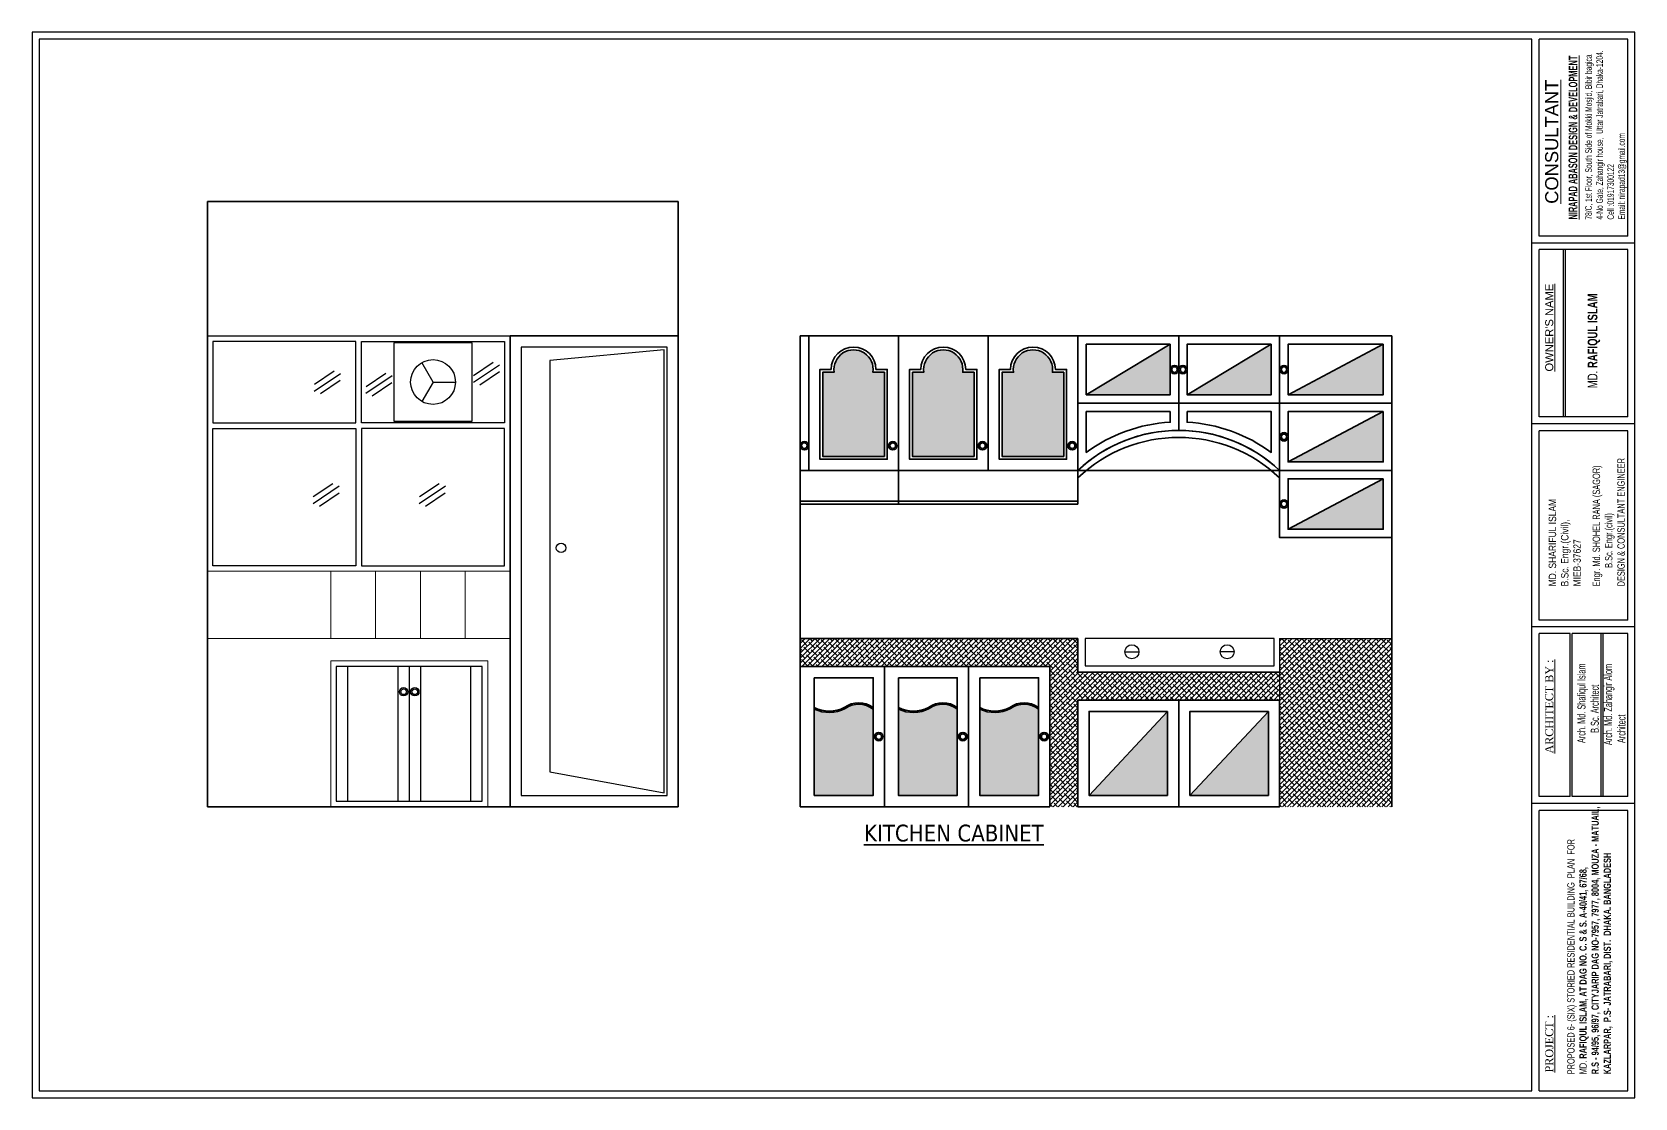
# Model space of a CAD drawing. Header units: inches. Extents: x -159432 to -126829, y -44881 to -40109.
# Drawn here: x -147538.9 to -147110.1, y -42613.6 to -42328.3 of the extents above; entities that cross this region are included whole.
import ezdxf
from ezdxf.enums import TextEntityAlignment as Align

# ---------------------------------------------------------------- set-up
doc = ezdxf.new("R2010")
doc.units = ezdxf.units.IN
doc.header["$LTSCALE"] = 10
doc.header["$MEASUREMENT"] = 0
for name, color, linetype, lineweight in [('dim1', 8, 'Continuous', 30), ('FIX', 136, 'Continuous', 30), ('Fixture', 104, 'Continuous', 25), ('FURN', 3, 'Continuous', 25), ('line', 134, 'Continuous', 30), ('LOGO', 5, 'Continuous', 30), ('TEXT', 6, 'Continuous', 25), ('TEXT 02', 7, 'Continuous', 9), ('wall', 7, 'Continuous', 25), ('WC-IN', 97, 'Continuous', 30), ('WC-OUT', 190, 'Continuous', 30), ('WINDROW', 143, 'Continuous', 15)]:
    doc.layers.add(name, color=color, linetype=linetype, lineweight=lineweight)
doc.styles.add('222', font='arial.ttf')
doc.styles.add('AR8', font='swisscl.ttf', dxfattribs={"height": 10})
doc.styles.add('AREAL', font='arial.ttf')
doc.styles.add('RS', font='tahoma.ttf', dxfattribs={"width": 0.75})
doc.styles.add('style1', font='micross.ttf', dxfattribs={"height": 18})
pattern_1 = [(45, (-143003.9384, -35290.7605), (-0.66291261, 0.66291261), []), (135, (-143003.9384, -35290.7605), (-1.98873782, 0.66291261), [2.34375, -1.40625])]
pattern_2 = [(45, (-155011.6248, -39728.3738), (-0.66291261, 0.66291261), []), (135, (-155011.6248, -39728.3738), (-1.98873782, 0.66291261), [2.34375, -1.40625])]

msp = doc.modelspace()

# ---------------------------------------------------------------- hatches: boundary and pattern name
at = {"layer": 'FIX', "lineweight": 30}
h = msp.add_hatch(dxfattribs=at)
h.set_pattern_fill('ANSI38', color=256, scale=7.5, style=0)
h.set_pattern_definition(pattern_1)
h.paths.add_polyline_path([(-147232.13776, -42507.14224), (-147205.13776, -42507.14224), (-147205.13776, -42499.64224), (-147259.13776, -42499.64224), (-147259.13776, -42490.64224), (-147333.38776, -42490.64224), (-147333.38776, -42498.14224), (-147266.63776, -42498.14224), (-147266.63776, -42535.64224), (-147259.13776, -42535.64224), (-147259.13776, -42507.14224)])
h = msp.add_hatch(dxfattribs=at)
h.set_pattern_fill('ANSI38', color=256, scale=7.5, style=0)
h.set_pattern_definition(pattern_1)
h.paths.add_polyline_path([(-147232.13776, -42507.14224), (-147205.13776, -42507.14224), (-147205.13776, -42499.64224), (-147259.13776, -42499.64224), (-147259.13776, -42490.64224), (-147333.38776, -42490.64224), (-147333.38776, -42498.14224), (-147266.63776, -42498.14224), (-147266.63776, -42535.64224), (-147259.13776, -42535.64224), (-147259.13776, -42507.14224)])
h = msp.add_hatch(dxfattribs=at)
h.set_pattern_fill('ANSI38', color=256, scale=7.5, style=0)
h.set_pattern_definition(pattern_2)
h.paths.add_polyline_path([(-147205.13776, -42535.64224), (-147175.13776, -42535.64224), (-147175.13776, -42490.64224), (-147205.13776, -42490.64224)])
h = msp.add_hatch(dxfattribs=at)
h.set_pattern_fill('ANSI38', color=256, scale=7.5, style=0)
h.set_pattern_definition(pattern_2)
h.paths.add_polyline_path([(-147205.13776, -42535.64224), (-147175.13776, -42535.64224), (-147175.13776, -42490.64224), (-147205.13776, -42490.64224)])
at = {"layer": 'LOGO', "lineweight": 30}
h = msp.add_hatch(dxfattribs=at)
h.set_pattern_fill('ANSI38', color=256, scale=7.5, style=0)
h.set_pattern_definition(pattern_1)
h.paths.add_polyline_path([(-147313.88776, -42509.56065, 0.33922556), (-147321.4058, -42509.40889, -0.237481523), (-147329.63776, -42509.50853), (-147329.63776, -42532.64224), (-147313.88776, -42532.64224)])
h.paths.add_polyline_path([(-147307.13776, -42532.64224), (-147291.38776, -42532.64224), (-147291.38776, -42509.56065, 0.33922556), (-147298.9058, -42509.40889, -0.237481523), (-147307.13776, -42509.50853)])
h.paths.add_polyline_path([(-147285.38776, -42532.64224), (-147269.63776, -42532.64224), (-147269.63776, -42509.56065, 0.33922556), (-147277.1558, -42509.40889, -0.237481523), (-147285.38776, -42509.50853)])
h.paths.add_polyline_path([(-147235.13776, -42532.64224), (-147235.13776, -42510.14224), (-147256.13776, -42532.64224)])
h.paths.add_polyline_path([(-147208.13776, -42510.14224), (-147229.13776, -42532.64224), (-147208.13776, -42532.64224)])
h.paths.add_polyline_path([(-147177.38776, -42461.39224), (-147177.38776, -42447.89224), (-147202.88776, -42461.39224)])
h.paths.add_polyline_path([(-147177.38776, -42443.39224), (-147177.38776, -42429.89224), (-147202.88776, -42443.39224)])
h.paths.add_polyline_path([(-147177.38776, -42425.39224), (-147177.38776, -42411.89224), (-147202.88776, -42425.39224)])
h.paths.add_polyline_path([(-147207.38776, -42425.39224), (-147207.38776, -42411.89224), (-147229.88776, -42425.39224)])
h.paths.add_polyline_path([(-147234.38776, -42425.39224), (-147234.38776, -42418.76895, -0.050121614), (-147234.38776, -42418.54397), (-147234.38776, -42411.89224), (-147256.88776, -42425.39224)])
h.paths.add_polyline_path([(-147279.38776, -42441.89224), (-147262.88776, -42441.89224), (-147262.88776, -42419.39224), (-147265.9416, -42419.39224, 1.154700538), (-147276.33391, -42419.39224), (-147279.38776, -42419.39224)])
h.paths.add_polyline_path([(-147286.88776, -42419.39224), (-147289.9416, -42419.39224, 1.154700538), (-147300.33391, -42419.39224), (-147303.38776, -42419.39224), (-147303.38776, -42441.89224), (-147286.88776, -42441.89224)])
h.paths.add_polyline_path([(-147310.88776, -42441.89224), (-147310.88776, -42419.39224), (-147313.9416, -42419.39224, 1.154700538), (-147324.33391, -42419.39224), (-147327.38776, -42419.39224), (-147327.38776, -42441.89224)])
h = msp.add_hatch(dxfattribs=at)
h.set_pattern_fill('ANSI38', color=256, scale=7.5, style=0)
h.set_pattern_definition(pattern_1)
h.paths.add_polyline_path([(-147313.88776, -42509.56065, 0.33922556), (-147321.4058, -42509.40889, -0.237481523), (-147329.63776, -42509.50853), (-147329.63776, -42532.64224), (-147313.88776, -42532.64224)])
h.paths.add_polyline_path([(-147307.13776, -42532.64224), (-147291.38776, -42532.64224), (-147291.38776, -42509.56065, 0.33922556), (-147298.9058, -42509.40889, -0.237481523), (-147307.13776, -42509.50853)])
h.paths.add_polyline_path([(-147285.38776, -42532.64224), (-147269.63776, -42532.64224), (-147269.63776, -42509.56065, 0.33922556), (-147277.1558, -42509.40889, -0.237481523), (-147285.38776, -42509.50853)])
h.paths.add_polyline_path([(-147235.13776, -42532.64224), (-147235.13776, -42510.14224), (-147256.13776, -42532.64224)])
h.paths.add_polyline_path([(-147208.13776, -42510.14224), (-147229.13776, -42532.64224), (-147208.13776, -42532.64224)])
h.paths.add_polyline_path([(-147177.38776, -42461.39224), (-147177.38776, -42447.89224), (-147202.88776, -42461.39224)])
h.paths.add_polyline_path([(-147177.38776, -42443.39224), (-147177.38776, -42429.89224), (-147202.88776, -42443.39224)])
h.paths.add_polyline_path([(-147177.38776, -42425.39224), (-147177.38776, -42411.89224), (-147202.88776, -42425.39224)])
h.paths.add_polyline_path([(-147207.38776, -42425.39224), (-147207.38776, -42411.89224), (-147229.88776, -42425.39224)])
h.paths.add_polyline_path([(-147234.38776, -42425.39224), (-147234.38776, -42418.76895, -0.050121614), (-147234.38776, -42418.54397), (-147234.38776, -42411.89224), (-147256.88776, -42425.39224)])
h.paths.add_polyline_path([(-147279.38776, -42441.89224), (-147262.88776, -42441.89224), (-147262.88776, -42419.39224), (-147265.9416, -42419.39224, 1.154700538), (-147276.33391, -42419.39224), (-147279.38776, -42419.39224)])
h.paths.add_polyline_path([(-147286.88776, -42419.39224), (-147289.9416, -42419.39224, 1.154700538), (-147300.33391, -42419.39224), (-147303.38776, -42419.39224), (-147303.38776, -42441.89224), (-147286.88776, -42441.89224)])
h.paths.add_polyline_path([(-147310.88776, -42441.89224), (-147310.88776, -42419.39224), (-147313.9416, -42419.39224, 1.154700538), (-147324.33391, -42419.39224), (-147327.38776, -42419.39224), (-147327.38776, -42441.89224)])

# ---------------------------------------------------------------- linework, layer by layer
at = {"layer": 'dim1', "lineweight": 30}
for p, q in [((-147463.44345, -42424.42396), (-147456.41976, -42419.70155)), ((-147463.44345, -42424.42396), (-147456.41976, -42419.70155)), ((-147463.38006, -42422.57382), (-147458.11229, -42419.03201)), ((-147463.38006, -42422.57382), (-147458.11229, -42419.03201)), ((-147449.57027, -42423.15759), (-147444.30251, -42419.61578)), ((-147449.57027, -42423.15759), (-147444.30251, -42419.61578)), ((-147420.86234, -42422.07789), (-147413.83865, -42417.35547)), ((-147420.86234, -42422.07789), (-147413.83865, -42417.35547)), ((-147420.79895, -42420.22774), (-147415.53118, -42416.68593)), ((-147420.79895, -42420.22774), (-147415.53118, -42416.68593)), ((-147419.14743, -42422.73238), (-147413.87967, -42419.19057)), ((-147419.14743, -42422.73238), (-147413.87967, -42419.19057)), ((-147461.72854, -42425.07846), (-147456.46078, -42421.53665)), ((-147461.72854, -42425.07846), (-147456.46078, -42421.53665)), ((-147449.63366, -42425.00774), (-147442.60998, -42420.28533)), ((-147449.63366, -42425.00774), (-147442.60998, -42420.28533)), ((-147447.91876, -42425.66223), (-147442.65099, -42422.12042)), ((-147447.91876, -42425.66223), (-147442.65099, -42422.12042)), ((-147463.76536, -42454.52412), (-147456.74167, -42449.80171)), ((-147463.76536, -42454.52412), (-147456.74167, -42449.80171)), ((-147463.70196, -42452.67398), (-147458.4342, -42449.13217)), ((-147463.70196, -42452.67398), (-147458.4342, -42449.13217)), ((-147435.34604, -42454.52412), (-147428.32235, -42449.80171)), ((-147435.34604, -42454.52412), (-147428.32235, -42449.80171)), ((-147435.28265, -42452.67398), (-147430.01488, -42449.13217)), ((-147435.28265, -42452.67398), (-147430.01488, -42449.13217)), ((-147462.05045, -42455.17862), (-147456.78269, -42451.63681)), ((-147462.05045, -42455.17862), (-147456.78269, -42451.63681)), ((-147433.63113, -42455.17862), (-147428.36337, -42451.63681)), ((-147433.63113, -42455.17862), (-147428.36337, -42451.63681))]:
    msp.add_line(p, q, dxfattribs=at)
at = {"layer": 'Fixture', "linetype": 'ByBlock', "lineweight": 35}
for p, q in [((-147492.03327, -42373.64224), (-147366.03327, -42373.64224)), ((-147492.03327, -42373.64224), (-147366.03327, -42373.64224)), ((-147492.03327, -42373.64224), (-147492.03327, -42535.64224)), ((-147366.03327, -42535.64224), (-147366.03327, -42373.64224)), ((-147366.03327, -42535.64224), (-147366.03327, -42373.64224)), ((-147492.03327, -42535.64224), (-147366.03327, -42535.64224))]:
    msp.add_line(p, q, dxfattribs=at)
at = {"layer": 'FURN', "lineweight": 35}
for p, q in [((-147333.38776, -42409.64224), (-147175.13776, -42409.64224)), ((-147333.38776, -42409.64224), (-147333.38776, -42535.64224)), ((-147333.38776, -42409.64224), (-147175.13776, -42409.64224)), ((-147333.38776, -42409.64224), (-147333.38776, -42535.64224)), ((-147331.13776, -42445.64224), (-147331.13776, -42409.64224)), ((-147331.13776, -42445.64224), (-147331.13776, -42409.64224)), ((-147307.13776, -42445.64224), (-147307.13776, -42409.64224)), ((-147307.13776, -42445.64224), (-147307.13776, -42409.64224)), ((-147283.13776, -42445.64224), (-147283.13776, -42409.64224)), ((-147283.13776, -42445.64224), (-147283.13776, -42409.64224)), ((-147259.13776, -42445.64224), (-147259.13776, -42409.64224)), ((-147259.13776, -42445.64224), (-147259.13776, -42409.64224)), ((-147232.13776, -42427.64224), (-147232.13776, -42409.64224)), ((-147232.13776, -42427.64224), (-147232.13776, -42409.64224)), ((-147205.13776, -42409.64224), (-147205.13776, -42463.64224)), ((-147205.13776, -42409.64224), (-147205.13776, -42463.64224)), ((-147175.13776, -42409.64224), (-147175.13776, -42535.64224)), ((-147256.88776, -42425.39224), (-147234.38776, -42411.89224)), ((-147256.88776, -42425.39224), (-147234.38776, -42411.89224)), ((-147229.88776, -42425.39224), (-147207.38776, -42411.89224)), ((-147229.88776, -42425.39224), (-147207.38776, -42411.89224)), ((-147202.88776, -42425.39224), (-147177.38776, -42411.89224)), ((-147202.88776, -42425.39224), (-147177.38776, -42411.89224)), ((-147259.13776, -42427.64224), (-147175.13776, -42427.64224)), ((-147259.13776, -42427.64224), (-147175.13776, -42427.64224)), ((-147202.88776, -42443.39224), (-147177.38776, -42429.89224)), ((-147202.88776, -42443.39224), (-147177.38776, -42429.89224)), ((-147333.38776, -42445.64224), (-147175.13776, -42445.64224)), ((-147333.38776, -42445.64224), (-147175.13776, -42445.64224)), ((-147307.13776, -42445.64224), (-147307.13776, -42454.64224)), ((-147307.13776, -42445.64224), (-147307.13776, -42454.64224)), ((-147259.13776, -42445.64224), (-147259.13776, -42454.64224)), ((-147259.13776, -42445.64224), (-147259.13776, -42454.64224)), ((-147202.88776, -42461.39224), (-147177.38776, -42447.89224)), ((-147202.88776, -42461.39224), (-147177.38776, -42447.89224)), ((-147259.13776, -42453.89224), (-147333.38776, -42453.89224)), ((-147259.13776, -42453.89224), (-147333.38776, -42453.89224)), ((-147259.13776, -42454.64224), (-147333.38776, -42454.64224)), ((-147259.13776, -42454.64224), (-147333.38776, -42454.64224)), ((-147333.38776, -42490.64224), (-147259.13776, -42490.64224)), ((-147333.38776, -42490.64224), (-147259.13776, -42490.64224)), ((-147259.13776, -42490.64224), (-147259.13776, -42499.64224)), ((-147259.13776, -42490.64224), (-147259.13776, -42499.64224)), ((-147333.38776, -42498.14224), (-147266.63776, -42498.14224)), ((-147333.38776, -42498.14224), (-147266.63776, -42498.14224)), ((-147310.88776, -42498.14224), (-147310.88776, -42535.64224)), ((-147310.88776, -42498.14224), (-147310.88776, -42535.64224)), ((-147288.38776, -42498.14224), (-147288.38776, -42535.64224)), ((-147288.38776, -42498.14224), (-147288.38776, -42535.64224)), ((-147259.13776, -42499.64224), (-147205.13776, -42499.64224)), ((-147259.13776, -42499.64224), (-147205.13776, -42499.64224)), ((-147235.13776, -42510.14224), (-147256.13776, -42532.64224)), ((-147235.13776, -42510.14224), (-147256.13776, -42532.64224)), ((-147232.13776, -42507.14224), (-147232.13776, -42535.64224)), ((-147232.13776, -42507.14224), (-147232.13776, -42535.64224)), ((-147208.13776, -42510.14224), (-147229.13776, -42532.64224)), ((-147208.13776, -42510.14224), (-147229.13776, -42532.64224)), ((-147310.88776, -42535.64224), (-147333.38776, -42535.64224))]:
    msp.add_line(p, q, dxfattribs=at)
at = {"layer": 'FURN', "lineweight": 30}
for p, q in [((-147232.13776, -42427.64224), (-147232.13776, -42434.9385)), ((-147232.13776, -42427.64224), (-147232.13776, -42434.9385)), ((-147205.13776, -42463.64224), (-147175.13776, -42463.64224)), ((-147205.13776, -42463.64224), (-147175.13776, -42463.64224)), ((-147205.13776, -42490.64224), (-147175.13776, -42490.64224)), ((-147205.13776, -42490.64224), (-147205.13776, -42535.64224)), ((-147205.13776, -42490.64224), (-147175.13776, -42490.64224)), ((-147205.13776, -42490.64224), (-147205.13776, -42535.64224)), ((-147246.5405, -42494.18155), (-147242.7905, -42494.18155)), ((-147246.5405, -42494.18155), (-147242.7905, -42494.18155)), ((-147217.3047, -42494.18155), (-147221.0547, -42494.18155)), ((-147217.3047, -42494.18155), (-147221.0547, -42494.18155)), ((-147454.53327, -42498.14224), (-147454.53327, -42534.14224)), ((-147454.53327, -42498.14224), (-147454.53327, -42534.14224)), ((-147441.03327, -42498.14224), (-147441.03327, -42534.14224)), ((-147441.03327, -42498.14224), (-147441.03327, -42534.14224)), ((-147438.03327, -42498.14224), (-147438.03327, -42534.14224)), ((-147438.03327, -42498.14224), (-147438.03327, -42534.14224)), ((-147435.03327, -42498.14224), (-147435.03327, -42534.14224)), ((-147435.03327, -42498.14224), (-147435.03327, -42534.14224)), ((-147421.53327, -42534.14224), (-147421.53327, -42498.14224)), ((-147421.53327, -42534.14224), (-147421.53327, -42498.14224)), ((-147266.63776, -42498.14224), (-147266.63776, -42535.64224)), ((-147266.63776, -42498.14224), (-147266.63776, -42535.64224)), ((-147266.63776, -42498.14224), (-147266.63776, -42535.64224)), ((-147266.63776, -42498.14224), (-147266.63776, -42535.64224)), ((-147259.13776, -42507.14224), (-147205.13776, -42507.14224)), ((-147259.13776, -42507.14224), (-147259.13776, -42535.64224)), ((-147259.13776, -42507.14224), (-147205.13776, -42507.14224)), ((-147259.13776, -42507.14224), (-147259.13776, -42535.64224))]:
    msp.add_line(p, q, dxfattribs=at)
for points in [[(-147366.03327, -42409.64224), (-147411.03327, -42409.64224), (-147411.03327, -42535.64224), (-147366.03327, -42535.64224)], [(-147366.03327, -42409.64224), (-147411.03327, -42409.64224), (-147411.03327, -42535.64224), (-147366.03327, -42535.64224)], [(-147369.03327, -42412.64224), (-147408.03327, -42412.64224), (-147408.03327, -42532.64224), (-147369.03327, -42532.64224)], [(-147369.03327, -42412.64224), (-147408.03327, -42412.64224), (-147408.03327, -42532.64224), (-147369.03327, -42532.64224)], [(-147369.78327, -42413.39224), (-147400.4337, -42416.26292), (-147400.4337, -42526.3473), (-147369.78327, -42531.89224)], [(-147369.78327, -42413.39224), (-147400.4337, -42416.26292), (-147400.4337, -42526.3473), (-147369.78327, -42531.89224)], [(-147257.20745, -42497.94235), (-147206.63776, -42497.94235), (-147206.63776, -42490.64224), (-147257.20745, -42490.64224)], [(-147257.20745, -42497.94235), (-147206.63776, -42497.94235), (-147206.63776, -42490.64224), (-147257.20745, -42490.64224)], [(-147418.53327, -42498.14224), (-147457.53327, -42498.14224), (-147457.53327, -42534.14224), (-147418.53327, -42534.14224)], [(-147418.53327, -42498.14224), (-147457.53327, -42498.14224), (-147457.53327, -42534.14224), (-147418.53327, -42534.14224)]]:
    msp.add_lwpolyline(points, close=True, dxfattribs=at)
at = {"layer": 'FURN', "lineweight": 35}
for points in [[(-147232.13776, -42409.64224), (-147259.13776, -42409.64224), (-147259.13776, -42427.64224), (-147232.13776, -42427.64224)], [(-147232.13776, -42409.64224), (-147259.13776, -42409.64224), (-147259.13776, -42427.64224), (-147232.13776, -42427.64224)], [(-147205.13776, -42409.64224), (-147232.13776, -42409.64224), (-147232.13776, -42427.64224), (-147205.13776, -42427.64224)], [(-147205.13776, -42409.64224), (-147232.13776, -42409.64224), (-147232.13776, -42427.64224), (-147205.13776, -42427.64224)], [(-147175.13776, -42409.64224), (-147205.13776, -42409.64224), (-147205.13776, -42427.64224), (-147175.13776, -42427.64224)], [(-147175.13776, -42409.64224), (-147205.13776, -42409.64224), (-147205.13776, -42427.64224), (-147175.13776, -42427.64224)], [(-147234.38776, -42411.89224), (-147256.88776, -42411.89224), (-147256.88776, -42425.39224), (-147234.38776, -42425.39224)], [(-147234.38776, -42411.89224), (-147256.88776, -42411.89224), (-147256.88776, -42425.39224), (-147234.38776, -42425.39224)], [(-147207.38776, -42411.89224), (-147229.88776, -42411.89224), (-147229.88776, -42425.39224), (-147207.38776, -42425.39224)], [(-147207.38776, -42411.89224), (-147229.88776, -42411.89224), (-147229.88776, -42425.39224), (-147207.38776, -42425.39224)], [(-147177.38776, -42411.89224), (-147202.88776, -42411.89224), (-147202.88776, -42425.39224), (-147177.38776, -42425.39224)], [(-147177.38776, -42411.89224), (-147202.88776, -42411.89224), (-147202.88776, -42425.39224), (-147177.38776, -42425.39224)], [(-147175.13776, -42427.64224), (-147205.13776, -42427.64224), (-147205.13776, -42445.64224), (-147175.13776, -42445.64224)], [(-147175.13776, -42427.64224), (-147205.13776, -42427.64224), (-147205.13776, -42445.64224), (-147175.13776, -42445.64224)], [(-147177.38776, -42429.89224), (-147202.88776, -42429.89224), (-147202.88776, -42443.39224), (-147177.38776, -42443.39224)], [(-147177.38776, -42429.89224), (-147202.88776, -42429.89224), (-147202.88776, -42443.39224), (-147177.38776, -42443.39224)], [(-147175.13776, -42445.64224), (-147205.13776, -42445.64224), (-147205.13776, -42463.64224), (-147175.13776, -42463.64224)], [(-147175.13776, -42445.64224), (-147205.13776, -42445.64224), (-147205.13776, -42463.64224), (-147175.13776, -42463.64224)], [(-147177.38776, -42447.89224), (-147202.88776, -42447.89224), (-147202.88776, -42461.39224), (-147177.38776, -42461.39224)], [(-147177.38776, -42447.89224), (-147202.88776, -42447.89224), (-147202.88776, -42461.39224), (-147177.38776, -42461.39224)], [(-147329.63776, -42501.14224), (-147313.88776, -42501.14224), (-147313.88776, -42532.64224), (-147329.63776, -42532.64224)], [(-147329.63776, -42501.14224), (-147313.88776, -42501.14224), (-147313.88776, -42532.64224), (-147329.63776, -42532.64224)], [(-147310.88776, -42498.14224), (-147288.38776, -42498.14224), (-147288.38776, -42535.64224), (-147310.88776, -42535.64224)], [(-147310.88776, -42498.14224), (-147288.38776, -42498.14224), (-147288.38776, -42535.64224), (-147310.88776, -42535.64224)], [(-147307.13776, -42501.14224), (-147291.38776, -42501.14224), (-147291.38776, -42532.64224), (-147307.13776, -42532.64224)], [(-147307.13776, -42501.14224), (-147291.38776, -42501.14224), (-147291.38776, -42532.64224), (-147307.13776, -42532.64224)], [(-147266.63776, -42498.14224), (-147288.38776, -42498.14224), (-147288.38776, -42535.64224), (-147266.63776, -42535.64224)], [(-147266.63776, -42498.14224), (-147288.38776, -42498.14224), (-147288.38776, -42535.64224), (-147266.63776, -42535.64224)], [(-147285.38776, -42501.14224), (-147269.63776, -42501.14224), (-147269.63776, -42532.64224), (-147285.38776, -42532.64224)], [(-147285.38776, -42501.14224), (-147269.63776, -42501.14224), (-147269.63776, -42532.64224), (-147285.38776, -42532.64224)], [(-147232.13776, -42507.14224), (-147259.13776, -42507.14224), (-147259.13776, -42535.64224), (-147232.13776, -42535.64224)], [(-147232.13776, -42507.14224), (-147259.13776, -42507.14224), (-147259.13776, -42535.64224), (-147232.13776, -42535.64224)], [(-147235.13776, -42510.14224), (-147256.13776, -42510.14224), (-147256.13776, -42532.64224), (-147235.13776, -42532.64224)], [(-147235.13776, -42510.14224), (-147256.13776, -42510.14224), (-147256.13776, -42532.64224), (-147235.13776, -42532.64224)], [(-147205.13776, -42507.14224), (-147232.13776, -42507.14224), (-147232.13776, -42535.64224), (-147205.13776, -42535.64224)], [(-147205.13776, -42507.14224), (-147232.13776, -42507.14224), (-147232.13776, -42535.64224), (-147205.13776, -42535.64224)], [(-147208.13776, -42510.14224), (-147229.13776, -42510.14224), (-147229.13776, -42532.64224), (-147208.13776, -42532.64224)], [(-147208.13776, -42510.14224), (-147229.13776, -42510.14224), (-147229.13776, -42532.64224), (-147208.13776, -42532.64224)]]:
    msp.add_lwpolyline(points, close=True, dxfattribs=at)
for points in [[(-147310.13776, -42418.64224), (-147310.13776, -42418.64224), (-147310.13776, -42442.64224), (-147328.13776, -42442.64224), (-147328.13776, -42418.64224), (-147325.13776, -42418.64224, -1), (-147313.13776, -42418.64224)], [(-147310.13776, -42418.64224), (-147310.13776, -42418.64224), (-147310.13776, -42442.64224), (-147328.13776, -42442.64224), (-147328.13776, -42418.64224), (-147325.13776, -42418.64224, -1), (-147313.13776, -42418.64224)], [(-147310.88776, -42419.39224), (-147310.88776, -42441.89224), (-147327.38776, -42441.89224), (-147327.38776, -42419.39224), (-147324.33391, -42419.39224, -1.154700538), (-147313.9416, -42419.39224)], [(-147310.88776, -42419.39224), (-147310.88776, -42441.89224), (-147327.38776, -42441.89224), (-147327.38776, -42419.39224), (-147324.33391, -42419.39224, -1.154700538), (-147313.9416, -42419.39224)], [(-147304.13776, -42418.64224), (-147304.13776, -42418.64224), (-147304.13776, -42442.64224), (-147286.13776, -42442.64224), (-147286.13776, -42418.64224), (-147289.13776, -42418.64224, 1), (-147301.13776, -42418.64224)], [(-147304.13776, -42418.64224), (-147304.13776, -42418.64224), (-147304.13776, -42442.64224), (-147286.13776, -42442.64224), (-147286.13776, -42418.64224), (-147289.13776, -42418.64224, 1), (-147301.13776, -42418.64224)], [(-147303.38776, -42419.39224), (-147303.38776, -42441.89224), (-147286.88776, -42441.89224), (-147286.88776, -42419.39224), (-147289.9416, -42419.39224, 1.154700538), (-147300.33391, -42419.39224)], [(-147303.38776, -42419.39224), (-147303.38776, -42441.89224), (-147286.88776, -42441.89224), (-147286.88776, -42419.39224), (-147289.9416, -42419.39224, 1.154700538), (-147300.33391, -42419.39224)], [(-147262.13776, -42418.64224), (-147262.13776, -42418.64224), (-147262.13776, -42442.64224), (-147280.13776, -42442.64224), (-147280.13776, -42418.64224), (-147277.13776, -42418.64224, -1), (-147265.13776, -42418.64224)], [(-147262.13776, -42418.64224), (-147262.13776, -42418.64224), (-147262.13776, -42442.64224), (-147280.13776, -42442.64224), (-147280.13776, -42418.64224), (-147277.13776, -42418.64224, -1), (-147265.13776, -42418.64224)], [(-147262.88776, -42419.39224), (-147262.88776, -42441.89224), (-147279.38776, -42441.89224), (-147279.38776, -42419.39224), (-147276.33391, -42419.39224, -1.154700538), (-147265.9416, -42419.39224)], [(-147262.88776, -42419.39224), (-147262.88776, -42441.89224), (-147279.38776, -42441.89224), (-147279.38776, -42419.39224), (-147276.33391, -42419.39224, -1.154700538), (-147265.9416, -42419.39224)], [(-147232.13776, -42427.64224), (-147259.13776, -42427.64224), (-147259.13776, -42445.64224, -0.190987229), (-147232.13776, -42434.9385)], [(-147232.13776, -42427.64224), (-147259.13776, -42427.64224), (-147259.13776, -42445.64224, -0.190987229), (-147232.13776, -42434.9385)], [(-147205.13776, -42427.64224), (-147232.13776, -42427.64224), (-147232.13776, -42434.9385, -0.190987229), (-147205.13776, -42445.64224)], [(-147205.13776, -42427.64224), (-147232.13776, -42427.64224), (-147232.13776, -42434.9385, -0.190987229), (-147205.13776, -42445.64224)], [(-147234.38776, -42429.89224), (-147256.88776, -42429.89224), (-147256.88776, -42440.83853, -0.146581774), (-147234.38776, -42432.74931)], [(-147234.38776, -42429.89224), (-147256.88776, -42429.89224), (-147256.88776, -42440.83853, -0.146581774), (-147234.38776, -42432.74931)], [(-147229.88776, -42429.89224), (-147207.38776, -42429.89224), (-147207.38776, -42440.83853, 0.146581774), (-147229.88776, -42432.74931)], [(-147229.88776, -42429.89224), (-147207.38776, -42429.89224), (-147207.38776, -42440.83853, 0.146581774), (-147229.88776, -42432.74931)]]:
    msp.add_lwpolyline(points, format="xyb", close=True, dxfattribs=at)
for points in [[(-147313.88776, -42509.08907, 0.325482501), (-147321.60375, -42509.08907, -0.24216621), (-147329.63776, -42509.08907, -0.24216621)], [(-147313.88776, -42509.08907, 0.325482501), (-147321.60375, -42509.08907, -0.24216621), (-147329.63776, -42509.08907, -0.24216621)], [(-147313.88776, -42509.56065, 0.33922556), (-147321.4058, -42509.40889, -0.237481523), (-147329.63776, -42509.50853, -0.237481523)], [(-147313.88776, -42509.56065, 0.33922556), (-147321.4058, -42509.40889, -0.237481523), (-147329.63776, -42509.50853, -0.237481523)], [(-147291.38776, -42509.08907, 0.325482501), (-147299.10375, -42509.08907, -0.24216621), (-147307.13776, -42509.08907, 0)], [(-147291.38776, -42509.08907, 0.325482501), (-147299.10375, -42509.08907, -0.24216621), (-147307.13776, -42509.08907, 0)], [(-147291.38776, -42509.56065, 0.33922556), (-147298.9058, -42509.40889, -0.237481523), (-147307.13776, -42509.50853, -0.237481523)], [(-147291.38776, -42509.56065, 0.33922556), (-147298.9058, -42509.40889, -0.237481523), (-147307.13776, -42509.50853, -0.237481523)], [(-147269.63776, -42509.08907, 0.325482501), (-147277.35375, -42509.08907, -0.24216621), (-147285.38776, -42509.08907, 0)], [(-147269.63776, -42509.08907, 0.325482501), (-147277.35375, -42509.08907, -0.24216621), (-147285.38776, -42509.08907, 0)], [(-147269.63776, -42509.56065, 0.33922556), (-147277.1558, -42509.40889, -0.237481523), (-147285.38776, -42509.50853, -0.237481523)], [(-147269.63776, -42509.56065, 0.33922556), (-147277.1558, -42509.40889, -0.237481523), (-147285.38776, -42509.50853, -0.237481523)]]:
    msp.add_lwpolyline(points, format="xyb", dxfattribs=at)
for centre, radius in [((-147233.26839, -42418.65646), 1.125), ((-147233.26839, -42418.65646), 1.125), ((-147233.26839, -42418.65646), 0.75), ((-147233.26839, -42418.65646), 0.75), ((-147231.00712, -42418.65646), 1.125), ((-147231.00712, -42418.65646), 1.125), ((-147231.00712, -42418.65646), 0.75), ((-147231.00712, -42418.65646), 0.75), ((-147203.96058, -42418.65646), 1.125), ((-147203.96058, -42418.65646), 1.125), ((-147203.96058, -42418.65646), 0.75), ((-147203.96058, -42418.65646), 0.75), ((-147203.96058, -42436.65646), 1.125), ((-147203.96058, -42436.65646), 1.125), ((-147203.96058, -42436.65646), 0.75), ((-147203.96058, -42436.65646), 0.75), ((-147332.29788, -42439.04268), 1.125), ((-147332.29788, -42439.04268), 1.125), ((-147332.29788, -42439.04268), 0.75), ((-147332.29788, -42439.04268), 0.75), ((-147308.63776, -42439.04268), 1.125), ((-147308.63776, -42439.04268), 1.125), ((-147308.63776, -42439.04268), 0.75), ((-147308.63776, -42439.04268), 0.75), ((-147284.63776, -42439.04268), 1.125), ((-147284.63776, -42439.04268), 1.125), ((-147284.63776, -42439.04268), 0.75), ((-147284.63776, -42439.04268), 0.75), ((-147260.63776, -42439.04268), 1.125), ((-147260.63776, -42439.04268), 1.125), ((-147260.63776, -42439.04268), 0.75), ((-147260.63776, -42439.04268), 0.75), ((-147203.96058, -42454.65646), 1.125), ((-147203.96058, -42454.65646), 1.125), ((-147203.96058, -42454.65646), 0.75), ((-147203.96058, -42454.65646), 0.75), ((-147312.38776, -42516.89224), 1.125), ((-147312.38776, -42516.89224), 1.125), ((-147312.38776, -42516.89224), 0.75), ((-147312.38776, -42516.89224), 0.75), ((-147289.88776, -42516.89224), 1.125), ((-147289.88776, -42516.89224), 1.125), ((-147289.88776, -42516.89224), 0.75), ((-147289.88776, -42516.89224), 0.75), ((-147268.13776, -42516.89224), 1.125), ((-147268.13776, -42516.89224), 1.125), ((-147268.13776, -42516.89224), 0.75), ((-147268.13776, -42516.89224), 0.75)]:
    msp.add_circle(centre, radius, dxfattribs=at)
at = {"layer": 'FURN', "lineweight": 30}
for centre in [(-147244.6655, -42494.18155), (-147244.6655, -42494.18155), (-147219.1797, -42494.18155), (-147219.1797, -42494.18155)]:
    msp.add_circle(centre, 1.875, dxfattribs=at)
at = {"layer": 'FURN', "lineweight": 35}
for centre, radius, start, end in [((-147232.13776, -42474.34388), 39.40538, 46.7497983, 133.2502017), ((-147232.13776, -42474.34388), 39.40538, 46.7497983, 133.2502017), ((-147232.13776, -42475.84388), 39.03038, 46.2297158, 133.7702842), ((-147232.13776, -42475.84388), 39.03038, 46.2297158, 133.7702842)]:
    msp.add_arc(centre, radius, start, end, dxfattribs=at)
at = {"layer": 'line'}
for p, q in [((-147137.65173, -42611.71349), (-147137.65173, -42330.214)), ((-147135.71229, -42382.955), (-147135.71229, -42330.214)), ((-147110.06376, -42384.79632), (-147137.65173, -42384.79632)), ((-147111.93898, -42382.955), (-147135.71229, -42382.955)), ((-147135.71229, -42431.35014), (-147135.71229, -42386.53534)), ((-147111.93898, -42386.53534), (-147135.71229, -42386.53534)), ((-147129.191, -42431.35014), (-147129.191, -42386.53534)), ((-147128.65523, -42431.35014), (-147128.65523, -42386.53534)), ((-147122.46917, -42431.35014), (-147135.71229, -42431.35014)), ((-147111.93898, -42431.35014), (-147122.46917, -42431.35014)), ((-147110.06376, -42433.19145), (-147137.65173, -42433.19145)), ((-147135.71229, -42485.70684), (-147135.71229, -42435.03277)), ((-147121.93339, -42435.03277), (-147135.71229, -42435.03277)), ((-147110.06376, -42487.47137), (-147137.65173, -42487.47137)), ((-147122.46917, -42485.70684), (-147135.71229, -42485.70684)), ((-147111.93898, -42485.70684), (-147122.46917, -42485.70684)), ((-147135.71229, -42532.9568), (-147135.71229, -42489.28718)), ((-147127.38402, -42489.28718), (-147135.71229, -42489.28718)), ((-147135.71229, -42522.93159), (-147135.71229, -42489.28718)), ((-147127.38402, -42532.9568), (-147127.38402, -42489.28718)), ((-147111.93898, -42489.28718), (-147126.84824, -42489.28718)), ((-147126.84824, -42532.9568), (-147126.84824, -42489.28718)), ((-147119.08726, -42532.83871), (-147119.08726, -42489.28718)), ((-147118.55148, -42532.83871), (-147118.55148, -42489.28718)), ((-147110.06376, -42534.83202), (-147137.65173, -42534.83202)), ((-147127.38402, -42532.9568), (-147135.71229, -42532.9568)), ((-147111.93898, -42532.9568), (-147126.84824, -42532.9568)), ((-147111.93898, -42536.70724), (-147135.71229, -42536.70724)), ((-147135.71229, -42611.71349), (-147135.71229, -42536.70724))]:
    msp.add_line(p, q, dxfattribs=at)
msp.add_lwpolyline([(-147538.9407, -42613.58871), (-147110.06376, -42613.58871), (-147110.06376, -42328.33878), (-147538.9407, -42328.33878)], close=True, dxfattribs=at)
for points in [[(-147137.65173, -42330.214), (-147537.06548, -42330.214), (-147537.06548, -42611.71349), (-147137.65173, -42611.71349)], [(-147111.93898, -42382.955), (-147111.93898, -42330.214), (-147135.71229, -42330.214)], [(-147111.93898, -42431.35014), (-147111.93898, -42386.53534)], [(-147111.93898, -42485.70684), (-147111.93898, -42435.03277), (-147121.93339, -42435.03277)], [(-147111.93898, -42532.9568), (-147111.93898, -42489.28718)], [(-147135.71229, -42611.71349), (-147111.93898, -42611.71349), (-147111.93898, -42536.70724)]]:
    msp.add_lwpolyline(points, dxfattribs=at)
at = {"layer": 'wall', "lineweight": 30}
for p, q in [((-147411.03327, -42535.64224), (-147411.03327, -42409.64224)), ((-147411.03327, -42535.64224), (-147411.03327, -42409.64224)), ((-147492.03327, -42535.64224), (-147366.03327, -42535.64224))]:
    msp.add_line(p, q, dxfattribs=at)
at = {"layer": 'WC-IN', "lineweight": 30}
msp.add_line((-147492.03327, -42409.64224), (-147366.03327, -42409.64224), dxfattribs=at)
for points in [[(-147452.28327, -42411.14224), (-147490.53327, -42411.14224), (-147490.53327, -42432.89224), (-147452.28327, -42432.89224)], [(-147452.28327, -42411.14224), (-147490.53327, -42411.14224), (-147490.53327, -42432.89224), (-147452.28327, -42432.89224)], [(-147450.78327, -42411.14224), (-147412.53327, -42411.14224), (-147412.53327, -42432.89224), (-147450.78327, -42432.89224)], [(-147450.78327, -42411.14224), (-147412.53327, -42411.14224), (-147412.53327, -42432.89224), (-147450.78327, -42432.89224)], [(-147490.53327, -42434.39224), (-147452.28327, -42434.39224), (-147452.28327, -42471.14224), (-147490.53327, -42471.14224)], [(-147490.53327, -42434.39224), (-147452.28327, -42434.39224), (-147452.28327, -42471.14224), (-147490.53327, -42471.14224)], [(-147412.53327, -42434.39224), (-147450.78327, -42434.39224), (-147450.78327, -42471.14224), (-147412.53327, -42471.14224)], [(-147412.53327, -42434.39224), (-147450.78327, -42434.39224), (-147450.78327, -42471.14224), (-147412.53327, -42471.14224)]]:
    msp.add_lwpolyline(points, close=True, dxfattribs=at)
at = {"layer": 'WC-OUT', "lineweight": 30}
for q in [(-147434.65827, -42416.79806), (-147434.65827, -42416.79806), (-147434.65827, -42427.19037), (-147434.65827, -42427.19037), (-147425.65827, -42421.99422), (-147425.65827, -42421.99422)]:
    msp.add_line((-147431.65827, -42421.99422), q, dxfattribs=at)
msp.add_lwpolyline([(-147442.15827, -42432.49422), (-147421.15827, -42432.49422), (-147421.15827, -42411.49422), (-147442.15827, -42411.49422)], close=True, dxfattribs=at)
msp.add_lwpolyline([(-147442.15827, -42432.49422), (-147421.15827, -42432.49422), (-147421.15827, -42411.49422), (-147442.15827, -42411.49422)], close=True, dxfattribs=at)
for centre, radius in [((-147431.65827, -42421.99422), 6), ((-147431.65827, -42421.99422), 6), ((-147397.40285, -42466.38473), 1.27568), ((-147397.40285, -42466.38473), 1.27568), ((-147439.53327, -42504.89224), 1.125), ((-147439.53327, -42504.89224), 1.125), ((-147439.53327, -42504.89224), 0.75), ((-147439.53327, -42504.89224), 0.75), ((-147436.53327, -42504.89224), 1.125), ((-147436.53327, -42504.89224), 1.125), ((-147436.53327, -42504.89224), 0.75), ((-147436.53327, -42504.89224), 0.75)]:
    msp.add_circle(centre, radius, dxfattribs=at)
at = {"layer": 'WINDROW'}
for p, q in [((-147492.03327, -42472.64224), (-147411.03327, -42472.64224)), ((-147459.03327, -42472.64224), (-147459.03327, -42490.64224)), ((-147459.03327, -42472.64224), (-147459.03327, -42490.64224)), ((-147447.03327, -42472.64224), (-147447.03327, -42490.64224)), ((-147447.03327, -42472.64224), (-147447.03327, -42490.64224)), ((-147435.03327, -42472.64224), (-147435.03327, -42490.64224)), ((-147435.03327, -42472.64224), (-147435.03327, -42490.64224)), ((-147423.03327, -42472.64224), (-147423.03327, -42490.64224)), ((-147423.03327, -42472.64224), (-147423.03327, -42490.64224)), ((-147492.03327, -42490.64224), (-147411.03327, -42490.64224)), ((-147459.03327, -42496.64224), (-147417.03327, -42496.64224)), ((-147459.03327, -42535.64224), (-147459.03327, -42496.64224)), ((-147417.03327, -42535.64224), (-147417.03327, -42496.64224))]:
    msp.add_line(p, q, dxfattribs=at)

# ---------------------------------------------------------------- texts
at = {"layer": 'FURN', "lineweight": 35, "style": 'RS'}
msp.add_text('%%UKITCHEN CABINET', height=4.5, dxfattribs=at).set_placement((-147292.29774, -42542.69998), align=Align.MIDDLE_CENTER)
at = {"layer": 'TEXT', "lineweight": 30, "style": 'RS'}
msp.add_text('%%UKITCHEN CABINET', height=4.5, dxfattribs=at).set_placement((-147292.29774, -42542.69998), align=Align.MIDDLE_CENTER)
at = {"layer": 'TEXT 02', "color": 1, "insert": (-147127.83914, -42378.50634), "char_height": 2.54939292, "width": 64.904354, "attachment_point": 1, "rotation": 90, "style": 'AR8'}
msp.add_mtext('\\pt1.04;{\\fArial Narrow|b1|i0|c0|p34;\\H0.9231x;\\W0.7;\\LNIRAPAD ABASON\\fArial Narrow|b0|i0|c0|p34;\\H0.965x; \\fArial Narrow|b1|i0|c0|p34;DESIGN & DEVELOPMENT}', dxfattribs=at)
at = {"layer": 'TEXT 02', "attachment_point": 1, "rotation": 90}
for s, insert, char_height, width, style in [('\\pt1.387;{\\fArial|b0|i0|c0|p34;\\L\\C7;CONSULTANT}', (-147134.08648, -42374.30754), 3.5074828, 23.2480174, 'AR8'), ("{\\fSwis721 Lt BT|b0|i0|c0|p34;\\L\\C0;OWNER'S NAME}", (-147134.07323, -42419.19432), 2.1414072, 22.8576627, '222'), ('{\\fArial|b0|i0|c161|p34;\\W0.7;MD.\\fArial|b1|i0|c0|p34; RAFIQUL ISLAM}', (-147122.7108, -42423.65494), 2.6075335, 37.0809698, 'AREAL'), ('{\\fArial Narrow|b0|i0|c0|p34;\\W0.7;Engr. Md. SHOHEL RANA (SAGOR)\\P         B.Sc. Engr.(civil)  \\PDESIGN & CONSULTANT ENGINEER  }', (-147121.37283, -42476.69885), 1.98, 43.5364057, '222'), ('{\\fArial Narrow|b0|i0|c0|p34;MD. SHARIFUL ISLAM\\PB.Sc. Engr.(Civil),\\PMIEB-37627}', (-147133.13515, -42476.69885), 1.98, 43.5364057, '222'), ('{\\fTimes New Roman|b0|i0|c0|p18;\\LARCHITECT BY :}', (-147134.06569, -42521.41602), 2.1414072, 25.4565541, '222'), ('{\\fArial Narrow|b0|i0|c0|p34;\\W0.7;\\P Arch. Md. Shafiqul Islam\\P      B.Sc. Architect\\PArch. Md. Zahangir Alom\\P Architect}', (-147129.01091, -42519.17021), 2.1414072, 35.3476547, '222'), ('\\pt6.13;{\\fArial|b0|i0|c161|p34;\\W0.7;PROPOSED 6- (SIX) STORIED RESIDENTIAL BUILDING  PLAN  FOR \\fArial|b0|i0|c0|p34;\\P\\fArial|b0|i0|c161|p34;MD.\\fArial|b1|i0|c0|p34; RAFIQUL ISLAM, AT DAG NO. C. S & S. A-40/41, 67/68,\\PR.S - 94/95, 96/97, CITYJARIP DAG NO-7957, 7977, 8004, MOUZA - MATUAIL, \\PKAZLARPAR,  P.S- JATRABARI, DIST.  DHAKA. BANGLADESH}', (-147128.17269, -42607.26627), 1.94673385, 68.7621452, 'AREAL'), ('{\\fTimes New Roman|b0|i0|c0|p18;\\LPROJECT :}', (-147134.06569, -42606.76717), 2.1414072, 15.4644266, '222')]:
    msp.add_mtext(s, dxfattribs=dict(at, insert=insert, char_height=char_height, width=width, style=style))
at = {"layer": 'TEXT 02', "color": 3, "insert": (-147123.35904, -42378.52811), "char_height": 1.7680619, "width": 48.7570731, "attachment_point": 1, "rotation": 90, "style": 'style1'}
msp.add_mtext('{\\fArial Narrow|b0|i0|c0|p34;\\W0.7;78/C, 1st Floor, South Side of Mokki Mosjid, Bibir bagica\\P4-No Gate, Zahangir house,  Uttar Jatrabari, Dhaka-1204. \\PCell :01917300122 \\PEmail: nirapad13@gmail.com}', dxfattribs=at)

doc.saveas('drawing.dxf')
